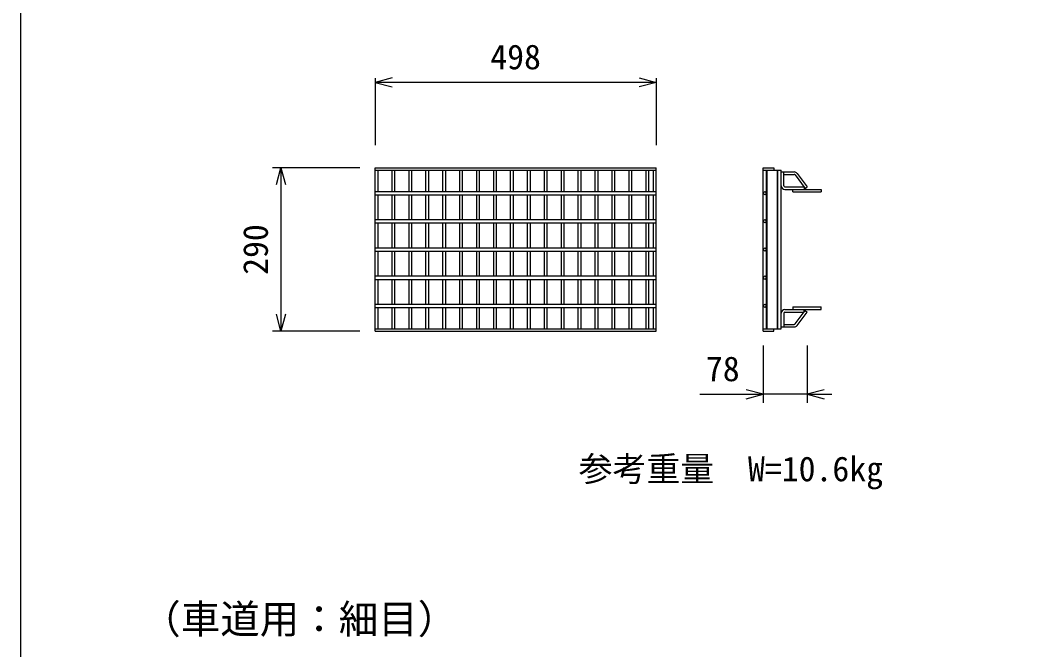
# Model space of a CAD drawing. Units: millimetres, scale not verified. Extents: x -16800 to 16800, y -5940 to 5940.
# Drawn here: x -3867 to -2064, y 313 to 1429 of the extents above; entities that cross this region are included whole.
import ezdxf
from ezdxf.enums import TextEntityAlignment as Align

# ---------------------------------------------------------------- set-up
doc = ezdxf.new("R2010")
doc.units = ezdxf.units.MM
doc.header["$LTSCALE"] = 20
for name, color, linetype, lineweight in [('0-0_DIM', 7, 'Continuous', 25), ('0-2_HATCH', 6, 'Continuous', 25), ('0-6_TXT', 7, 'Continuous', 25)]:
    doc.layers.add(name, color=color, linetype=linetype, lineweight=lineweight)
doc.styles.add('ＭＳ ゴシック', font='')
doc.styles.get('ＭＳ ゴシック').set_extended_font_data('MS Gothic')

msp = doc.modelspace()

# ---------------------------------------------------------------- linework, layer by layer
at = {"layer": '0-0_DIM'}
for p, q in [((-3237.65, 1326.66), (-3237.65, 1207.91)), ((-2739.65, 1319.16), (-3237.65, 1319.16)), ((-2739.65, 1326.66), (-2739.65, 1207.91)), ((-3264.63, 1167.91), (-3419.63, 1167.91)), ((-3404.63, 1167.91), (-3404.63, 877.91)), ((-3264.63, 877.91), (-3419.63, 877.91)), ((-2549.87, 852.69), (-2549.87, 751.1)), ((-2471.87, 852.69), (-2471.87, 751.1)), ((-2662.48, 766.1), (-2549.87, 766.1)), ((-2471.87, 766.1), (-2549.87, 766.1)), ((-2471.87, 766.1), (-2428.4, 766.1))]:
    msp.add_line(p, q, dxfattribs=at)
for points in [[(-3207.65, 1327.2), (-3237.65, 1319.16), (-3207.65, 1311.13)], [(-2769.65, 1327.2), (-2739.65, 1319.16), (-2769.65, 1311.13)], [(-3412.67, 1137.91), (-3404.63, 1167.91), (-3396.59, 1137.91)], [(-3396.59, 907.91), (-3404.63, 877.91), (-3412.67, 907.91)], [(-2579.87, 758.07), (-2549.87, 766.1), (-2579.87, 774.14)], [(-2441.87, 774.14), (-2471.87, 766.1), (-2441.87, 758.07)]]:
    msp.add_lwpolyline(points, dxfattribs=at)
at = {"layer": '0-2_HATCH'}
for p, q in [((-3237.65, 877.91), (-3237.65, 1167.91)), ((-3237.65, 1167.91), (-2739.65, 1167.91)), ((-3237.65, 1163.41), (-2739.65, 1163.41)), ((-3232.65, 1125.91), (-3232.65, 1163.41)), ((-3207.65, 1125.91), (-3207.65, 1163.41)), ((-3202.65, 1125.91), (-3202.65, 1163.41)), ((-3177.65, 1125.91), (-3177.65, 1163.41)), ((-3172.65, 1125.91), (-3172.65, 1163.41)), ((-3147.65, 1125.91), (-3147.65, 1163.41)), ((-3142.65, 1125.91), (-3142.65, 1163.41)), ((-3117.65, 1125.91), (-3117.65, 1163.41)), ((-3112.65, 1125.91), (-3112.65, 1163.41)), ((-3087.65, 1125.91), (-3087.65, 1163.41)), ((-3082.65, 1125.91), (-3082.65, 1163.41)), ((-3057.65, 1125.91), (-3057.65, 1163.41)), ((-3052.65, 1125.91), (-3052.65, 1163.41)), ((-3027.65, 1125.91), (-3027.65, 1163.41)), ((-3022.65, 1125.91), (-3022.65, 1163.41)), ((-2997.65, 1125.91), (-2997.65, 1163.41)), ((-2992.65, 1125.91), (-2992.65, 1163.41)), ((-2967.65, 1125.91), (-2967.65, 1163.41)), ((-2962.65, 1125.91), (-2962.65, 1163.41)), ((-2937.65, 1125.91), (-2937.65, 1163.41)), ((-2932.65, 1125.91), (-2932.65, 1163.41)), ((-2907.65, 1125.91), (-2907.65, 1163.41)), ((-2902.65, 1125.91), (-2902.65, 1163.41)), ((-2877.65, 1125.91), (-2877.65, 1163.41)), ((-2872.65, 1125.91), (-2872.65, 1163.41)), ((-2847.65, 1125.91), (-2847.65, 1163.41)), ((-2842.65, 1125.91), (-2842.65, 1163.41)), ((-2817.65, 1125.91), (-2817.65, 1163.41)), ((-2812.65, 1125.91), (-2812.65, 1163.41)), ((-2787.65, 1125.91), (-2787.65, 1163.41)), ((-2782.65, 1125.91), (-2782.65, 1163.41)), ((-2757.65, 1125.91), (-2757.65, 1163.41)), ((-2752.65, 1125.91), (-2752.65, 1163.41)), ((-2744.65, 1125.91), (-2744.65, 1163.41)), ((-2739.65, 877.91), (-2739.65, 1167.91)), ((-2549.87, 877.91), (-2549.87, 1167.91)), ((-2549.87, 1163.41), (-2517.87, 1163.41)), ((-2543.87, 882.41), (-2543.87, 1163.41)), ((-2542.87, 882.41), (-2542.87, 1163.41)), ((-2524.87, 882.41), (-2524.87, 1163.41)), ((-2523.87, 882.41), (-2523.87, 1163.41)), ((-2517.87, 882.41), (-2517.87, 1163.41)), ((-2517.87, 1160.32), (-2494.92, 1160.32)), ((-2513.37, 1135.82), (-2513.37, 1160.32)), ((-2513.37, 1155.82), (-2494.92, 1155.82)), ((-2493.32, 1155.02), (-2475.47, 1131.22)), ((-2489.72, 1157.72), (-2471.87, 1133.92)), ((-3237.65, 1125.91), (-2739.65, 1125.91)), ((-3237.65, 1119.91), (-2739.65, 1119.91)), ((-3232.65, 1075.91), (-3232.65, 1119.91)), ((-3207.65, 1075.91), (-3207.65, 1119.91)), ((-3202.65, 1075.91), (-3202.65, 1119.91)), ((-3177.65, 1075.91), (-3177.65, 1119.91)), ((-3172.65, 1075.91), (-3172.65, 1119.91)), ((-3147.65, 1075.91), (-3147.65, 1119.91)), ((-3142.65, 1075.91), (-3142.65, 1119.91)), ((-3117.65, 1075.91), (-3117.65, 1119.91)), ((-3112.65, 1075.91), (-3112.65, 1119.91)), ((-3087.65, 1075.91), (-3087.65, 1119.91)), ((-3082.65, 1075.91), (-3082.65, 1119.91)), ((-3057.65, 1075.91), (-3057.65, 1119.91)), ((-3052.65, 1075.91), (-3052.65, 1119.91)), ((-3027.65, 1075.91), (-3027.65, 1119.91)), ((-3022.65, 1075.91), (-3022.65, 1119.91)), ((-2997.65, 1075.91), (-2997.65, 1119.91)), ((-2992.65, 1075.91), (-2992.65, 1119.91)), ((-2967.65, 1075.91), (-2967.65, 1119.91)), ((-2962.65, 1075.91), (-2962.65, 1119.91)), ((-2937.65, 1075.91), (-2937.65, 1119.91)), ((-2932.65, 1075.91), (-2932.65, 1119.91)), ((-2907.65, 1075.91), (-2907.65, 1119.91)), ((-2902.65, 1075.91), (-2902.65, 1119.91)), ((-2877.65, 1075.91), (-2877.65, 1119.91)), ((-2872.65, 1075.91), (-2872.65, 1119.91)), ((-2847.65, 1075.91), (-2847.65, 1119.91)), ((-2842.65, 1075.91), (-2842.65, 1119.91)), ((-2817.65, 1075.91), (-2817.65, 1119.91)), ((-2812.65, 1075.91), (-2812.65, 1119.91)), ((-2787.65, 1075.91), (-2787.65, 1119.91)), ((-2782.65, 1075.91), (-2782.65, 1119.91)), ((-2757.65, 1075.91), (-2757.65, 1119.91)), ((-2752.65, 1075.91), (-2752.65, 1119.91)), ((-2744.65, 1075.91), (-2744.65, 1119.91)), ((-2511.37, 1129.32), (-2447.42, 1129.32)), ((-2497.42, 1124.82), (-2497.42, 1129.32)), ((-2497.42, 1124.82), (-2447.42, 1124.82)), ((-2475.47, 1131.22), (-2471.87, 1133.92)), ((-2447.42, 1129.32), (-2447.42, 1124.82)), ((-3237.65, 1075.91), (-2739.65, 1075.91)), ((-3237.65, 1069.91), (-2739.65, 1069.91)), ((-3232.65, 1025.91), (-3232.65, 1069.91)), ((-3207.65, 1025.91), (-3207.65, 1069.91)), ((-3202.65, 1025.91), (-3202.65, 1069.91)), ((-3177.65, 1025.91), (-3177.65, 1069.91)), ((-3172.65, 1025.91), (-3172.65, 1069.91)), ((-3147.65, 1025.91), (-3147.65, 1069.91)), ((-3142.65, 1025.91), (-3142.65, 1069.91)), ((-3117.65, 1025.91), (-3117.65, 1069.91)), ((-3112.65, 1025.91), (-3112.65, 1069.91)), ((-3087.65, 1025.91), (-3087.65, 1069.91)), ((-3082.65, 1025.91), (-3082.65, 1069.91)), ((-3057.65, 1025.91), (-3057.65, 1069.91)), ((-3052.65, 1025.91), (-3052.65, 1069.91)), ((-3027.65, 1025.91), (-3027.65, 1069.91)), ((-3022.65, 1025.91), (-3022.65, 1069.91)), ((-2997.65, 1025.91), (-2997.65, 1069.91)), ((-2992.65, 1025.91), (-2992.65, 1069.91)), ((-2967.65, 1025.91), (-2967.65, 1069.91)), ((-2962.65, 1025.91), (-2962.65, 1069.91)), ((-2937.65, 1025.91), (-2937.65, 1069.91)), ((-2932.65, 1025.91), (-2932.65, 1069.91)), ((-2907.65, 1025.91), (-2907.65, 1069.91)), ((-2902.65, 1025.91), (-2902.65, 1069.91)), ((-2877.65, 1025.91), (-2877.65, 1069.91)), ((-2872.65, 1025.91), (-2872.65, 1069.91)), ((-2847.65, 1025.91), (-2847.65, 1069.91)), ((-2842.65, 1025.91), (-2842.65, 1069.91)), ((-2817.65, 1025.91), (-2817.65, 1069.91)), ((-2812.65, 1025.91), (-2812.65, 1069.91)), ((-2787.65, 1025.91), (-2787.65, 1069.91)), ((-2782.65, 1025.91), (-2782.65, 1069.91)), ((-2757.65, 1025.91), (-2757.65, 1069.91)), ((-2752.65, 1025.91), (-2752.65, 1069.91)), ((-2744.65, 1025.91), (-2744.65, 1069.91)), ((-3237.65, 1025.91), (-2739.65, 1025.91)), ((-3237.65, 1019.91), (-2739.65, 1019.91)), ((-3232.65, 975.91), (-3232.65, 1019.91)), ((-3207.65, 975.91), (-3207.65, 1019.91)), ((-3202.65, 975.91), (-3202.65, 1019.91)), ((-3177.65, 975.91), (-3177.65, 1019.91)), ((-3172.65, 975.91), (-3172.65, 1019.91)), ((-3147.65, 975.91), (-3147.65, 1019.91)), ((-3142.65, 975.91), (-3142.65, 1019.91)), ((-3117.65, 975.91), (-3117.65, 1019.91)), ((-3112.65, 975.91), (-3112.65, 1019.91)), ((-3087.65, 975.91), (-3087.65, 1019.91)), ((-3082.65, 975.91), (-3082.65, 1019.91)), ((-3057.65, 975.91), (-3057.65, 1019.91)), ((-3052.65, 975.91), (-3052.65, 1019.91)), ((-3027.65, 975.91), (-3027.65, 1019.91)), ((-3022.65, 975.91), (-3022.65, 1019.91)), ((-2997.65, 975.91), (-2997.65, 1019.91)), ((-2992.65, 975.91), (-2992.65, 1019.91)), ((-2967.65, 975.91), (-2967.65, 1019.91)), ((-2962.65, 975.91), (-2962.65, 1019.91)), ((-2937.65, 975.91), (-2937.65, 1019.91)), ((-2932.65, 975.91), (-2932.65, 1019.91)), ((-2907.65, 975.91), (-2907.65, 1019.91)), ((-2902.65, 975.91), (-2902.65, 1019.91)), ((-2877.65, 975.91), (-2877.65, 1019.91)), ((-2872.65, 975.91), (-2872.65, 1019.91)), ((-2847.65, 975.91), (-2847.65, 1019.91)), ((-2842.65, 975.91), (-2842.65, 1019.91)), ((-2817.65, 975.91), (-2817.65, 1019.91)), ((-2812.65, 975.91), (-2812.65, 1019.91)), ((-2787.65, 975.91), (-2787.65, 1019.91)), ((-2782.65, 975.91), (-2782.65, 1019.91)), ((-2757.65, 975.91), (-2757.65, 1019.91)), ((-2752.65, 975.91), (-2752.65, 1019.91)), ((-2744.65, 975.91), (-2744.65, 1019.91)), ((-3237.65, 975.91), (-2739.65, 975.91)), ((-3237.65, 969.91), (-2739.65, 969.91)), ((-3232.65, 925.91), (-3232.65, 969.91)), ((-3207.65, 925.91), (-3207.65, 969.91)), ((-3202.65, 925.91), (-3202.65, 969.91)), ((-3177.65, 925.91), (-3177.65, 969.91)), ((-3172.65, 925.91), (-3172.65, 969.91)), ((-3147.65, 925.91), (-3147.65, 969.91)), ((-3142.65, 925.91), (-3142.65, 969.91)), ((-3117.65, 925.91), (-3117.65, 969.91)), ((-3112.65, 925.91), (-3112.65, 969.91)), ((-3087.65, 925.91), (-3087.65, 969.91)), ((-3082.65, 925.91), (-3082.65, 969.91)), ((-3057.65, 925.91), (-3057.65, 969.91)), ((-3052.65, 925.91), (-3052.65, 969.91)), ((-3027.65, 925.91), (-3027.65, 969.91)), ((-3022.65, 925.91), (-3022.65, 969.91)), ((-2997.65, 925.91), (-2997.65, 969.91)), ((-2992.65, 925.91), (-2992.65, 969.91)), ((-2967.65, 925.91), (-2967.65, 969.91)), ((-2962.65, 925.91), (-2962.65, 969.91)), ((-2937.65, 925.91), (-2937.65, 969.91)), ((-2932.65, 925.91), (-2932.65, 969.91)), ((-2907.65, 925.91), (-2907.65, 969.91)), ((-2902.65, 925.91), (-2902.65, 969.91)), ((-2877.65, 925.91), (-2877.65, 969.91)), ((-2872.65, 925.91), (-2872.65, 969.91)), ((-2847.65, 925.91), (-2847.65, 969.91)), ((-2842.65, 925.91), (-2842.65, 969.91)), ((-2817.65, 925.91), (-2817.65, 969.91)), ((-2812.65, 925.91), (-2812.65, 969.91)), ((-2787.65, 925.91), (-2787.65, 969.91)), ((-2782.65, 925.91), (-2782.65, 969.91)), ((-2757.65, 925.91), (-2757.65, 969.91)), ((-2752.65, 925.91), (-2752.65, 969.91)), ((-2744.65, 925.91), (-2744.65, 969.91)), ((-3237.65, 925.91), (-2739.65, 925.91)), ((-3237.65, 919.91), (-2739.65, 919.91)), ((-3232.65, 882.41), (-3232.65, 919.91)), ((-3207.65, 882.41), (-3207.65, 919.91)), ((-3202.65, 882.41), (-3202.65, 919.91)), ((-3177.65, 882.41), (-3177.65, 919.91)), ((-3172.65, 882.41), (-3172.65, 919.91)), ((-3147.65, 882.41), (-3147.65, 919.91)), ((-3142.65, 882.41), (-3142.65, 919.91)), ((-3117.65, 882.41), (-3117.65, 919.91)), ((-3112.65, 882.41), (-3112.65, 919.91)), ((-3087.65, 882.41), (-3087.65, 919.91)), ((-3082.65, 882.41), (-3082.65, 919.91)), ((-3057.65, 882.41), (-3057.65, 919.91)), ((-3052.65, 882.41), (-3052.65, 919.91)), ((-3027.65, 882.41), (-3027.65, 919.91)), ((-3022.65, 882.41), (-3022.65, 919.91)), ((-2997.65, 882.41), (-2997.65, 919.91)), ((-2992.65, 882.41), (-2992.65, 919.91)), ((-2967.65, 882.41), (-2967.65, 919.91)), ((-2962.65, 882.41), (-2962.65, 919.91)), ((-2937.65, 882.41), (-2937.65, 919.91)), ((-2932.65, 882.41), (-2932.65, 919.91)), ((-2907.65, 882.41), (-2907.65, 919.91)), ((-2902.65, 882.41), (-2902.65, 919.91)), ((-2877.65, 882.41), (-2877.65, 919.91)), ((-2872.65, 882.41), (-2872.65, 919.91)), ((-2847.65, 882.41), (-2847.65, 919.91)), ((-2842.65, 882.41), (-2842.65, 919.91)), ((-2817.65, 882.41), (-2817.65, 919.91)), ((-2812.65, 882.41), (-2812.65, 919.91)), ((-2787.65, 882.41), (-2787.65, 919.91)), ((-2782.65, 882.41), (-2782.65, 919.91)), ((-2757.65, 882.41), (-2757.65, 919.91)), ((-2752.65, 882.41), (-2752.65, 919.91)), ((-2744.65, 882.41), (-2744.65, 919.91)), ((-2497.42, 921.01), (-2447.42, 921.01)), ((-2497.42, 921.01), (-2497.42, 916.51)), ((-2447.42, 916.51), (-2447.42, 921.01)), ((-2513.37, 910.01), (-2513.37, 885.51)), ((-2511.37, 916.51), (-2447.42, 916.51)), ((-2493.32, 890.81), (-2475.47, 914.61)), ((-2489.72, 888.11), (-2471.87, 911.91)), ((-2475.47, 914.61), (-2471.87, 911.91)), ((-2517.87, 885.51), (-2494.92, 885.51)), ((-2513.37, 890.01), (-2494.92, 890.01)), ((-3237.65, 882.41), (-2739.65, 882.41)), ((-3237.65, 877.91), (-2739.65, 877.91)), ((-2549.87, 882.41), (-2517.87, 882.41))]:
    msp.add_line(p, q, dxfattribs=at)
for points in [[(-2549.87, 1167.91), (-2530.87, 1167.91), (-2530.87, 1163.41)], [(-2511.37, 1133.82), (-2477.42, 1133.82), (-2477.42, 1129.32)], [(-2511.37, 912.01), (-2477.42, 912.01), (-2477.42, 916.51)], [(-2549.87, 877.91), (-2530.87, 877.91), (-2530.87, 882.41)]]:
    msp.add_lwpolyline(points, dxfattribs=at)
for points in [[(-2549.87, 1122.91), (-2546.87, 1125.91), (-2543.87, 1122.91), (-2546.87, 1119.91)], [(-2549.87, 1072.91), (-2546.87, 1075.91), (-2543.87, 1072.91), (-2546.87, 1069.91)], [(-2549.87, 1022.91), (-2546.87, 1025.91), (-2543.87, 1022.91), (-2546.87, 1019.91)], [(-2549.87, 972.91), (-2546.87, 975.91), (-2543.87, 972.91), (-2546.87, 969.91)], [(-2549.87, 922.91), (-2546.87, 925.91), (-2543.87, 922.91), (-2546.87, 919.91)]]:
    msp.add_lwpolyline(points, close=True, dxfattribs=at)
for centre, radius, start, end in [((-2494.92, 1153.82), 6.5, 36.8699, 90), ((-2494.92, 1153.82), 2, 36.8699, 90), ((-2511.37, 1135.82), 6.5, 180, 270), ((-2511.37, 1135.82), 2, 180, 270), ((-2511.37, 910.01), 6.5, 90, 180), ((-2511.37, 910.01), 2, 90, 180), ((-2494.92, 892.01), 2, 270, 323.1301), ((-2494.92, 892.01), 6.5, 270, 323.1301)]:
    msp.add_arc(centre, radius, start, end, dxfattribs=at)
at = {"layer": '0-6_TXT'}
msp.add_lwpolyline([(-3866.54, -761.42), (-1866.54, -761.42), (-1866.54, 2038.58), (-3866.54, 2038.58)], close=True, dxfattribs=at)

# ---------------------------------------------------------------- texts
at = {"layer": '0-0_DIM', "style": 'ＭＳ ゴシック'}
for s, height, p in [('498', 43.99, (-3033.65, 1329.16)), ('78', 43.99, (-2651.51, 776.1)), ('参考重量\u3000W=10.6kg', 43.99, (-2876.96, 598.66)), ('（車道用：細目）', 51.32, (-3652.17, 326.56))]:
    msp.add_text(s, height=height, dxfattribs=at).set_placement(p, align=Align.BOTTOM_LEFT)
msp.add_text('290', height=43.99, rotation=90, dxfattribs=at).set_placement((-3414.63, 977.91), align=Align.BOTTOM_LEFT)

doc.saveas('drawing.dxf')
